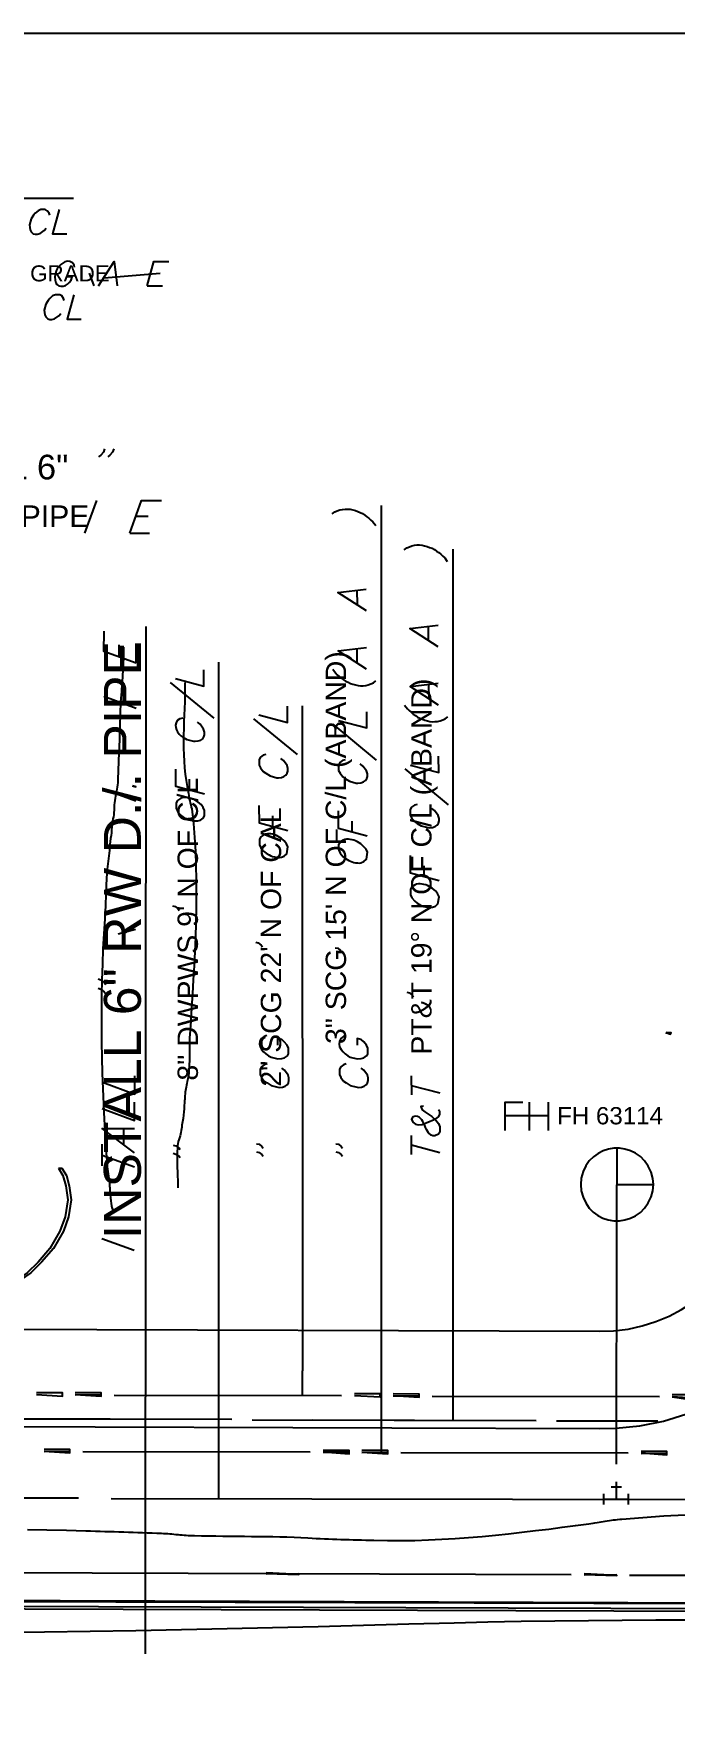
# Model space of a CAD drawing. Header units: feet. Extents: x 13 to 426, y 12 to 285.
# Drawn here: x 240 to 279.5, y 181.1 to 284.9 of the extents above; entities that cross this region are included whole.
import ezdxf
from ezdxf.enums import TextEntityAlignment as Align

# ---------------------------------------------------------------- set-up
doc = ezdxf.new("R2010")
doc.units = ezdxf.units.FT
doc.layers.add('ANOTACION', color=8, linetype='CONTINUOUS')
doc.layers.add('EJE_VIA', color=7, linetype='CONTINUOUS')
doc.styles.add('CAD_TEXT', font='Arial')

msp = doc.modelspace()

# ---------------------------------------------------------------- linework, layer by layer
at = {"layer": 'EJE_VIA'}
for p, q in [((223.25, 274.77), (242.43, 274.77)), ((243.4, 270.15), (243.7, 269.37)), ((244.33, 269.87), (247.77, 270.15)), ((246.98, 269.37), (247.92, 269.37)), ((243.13, 254.13), (243.87, 256.13)), ((261.42, 198.95), (261.43, 255.83)), ((246.28, 255.18), (247.03, 255.18)), ((245.9, 254.13), (247.13, 254.13)), ((265.85, 199.43), (265.85, 253.13)), ((259.9, 250.58), (259.92, 249.75)), ((246.87, 185.03), (246.92, 248.37)), ((264.33, 247.53), (264.33, 248.37)), ((245.25, 246.48), (245.25, 247.25)), ((246.3, 246.1), (246.3, 247.33)), ((251.4, 194.62), (251.4, 246.17)), ((259.92, 246.17), (259.92, 247)), ((244.3, 244.08), (246.3, 243.33)), ((248.4, 244.92), (251.08, 242.72)), ((264.33, 244.78), (264.35, 243.95)), ((256.53, 243.47), (256.55, 202.48)), ((253.53, 242.68), (256.22, 240.47)), ((258.43, 242.35), (261.1, 240.13)), ((249.58, 238.28), (249.58, 238.95)), ((262.87, 239.6), (265.53, 237.38)), ((244.27, 238.37), (246.27, 237.63)), ((254.73, 236.03), (254.73, 236.7)), ((259.62, 235.7), (259.62, 236.37)), ((264.05, 232.95), (264.05, 233.62)), ((245.2, 229.43), (246.25, 229.72)), ((263.25, 220.67), (263.27, 219.5)), ((263.25, 220.08), (265.02, 219.62)), ((269.05, 218.22), (271.72, 218.22)), ((270.55, 217.3), (270.55, 219.05)), ((271.72, 217.3), (271.72, 219.05)), ((245.53, 216.45), (245.53, 217.4)), ((244.2, 215.12), (244.2, 216.45)), ((263.27, 215.83), (263.27, 217)), ((263.27, 216.42), (265.02, 215.95)), ((275.93, 211.73), (275.95, 216.22)), ((244.2, 215.78), (246.2, 215.05)), ((275.9, 196.73), (275.92, 211.73)), ((244.18, 210.65), (246.18, 209.92)), ((157.65, 205.32), (274.88, 204.92)), ((256.55, 200.98), (256.55, 202.48)), ((242.55, 201.01), (244.15, 201.02)), ((244.95, 200.99), (258.95, 200.97)), ((262.15, 200.94), (263.75, 200.95)), ((264.55, 200.93), (278.55, 200.9)), ((279.35, 200.87), (289.7, 199.37)), ((230.95, 199.54), (252.2, 199.5)), ((238.45, 199.52), (244.7, 199.52)), ((253.45, 199.46), (270.95, 199.43)), ((257.2, 199.46), (263.45, 199.45)), ((272.2, 199.41), (278.45, 199.4)), ((170.22, 199.28), (262.05, 198.97)), ((261.42, 197.45), (261.42, 198.95)), ((262.05, 198.97), (274.87, 198.92)), ((240.62, 197.51), (242.22, 197.53)), ((243.02, 197.51), (257.02, 197.48)), ((257.82, 197.46), (259.42, 197.47)), ((260.22, 197.44), (261.82, 197.47)), ((262.62, 197.44), (276.62, 197.42)), ((277.42, 197.39), (279.02, 197.4)), ((275.57, 195.33), (276.22, 195.33)), ((275.9, 194.57), (275.9, 195.65)), ((126.05, 194.91), (242.75, 194.65)), ((244.75, 194.61), (282.75, 194.55)), ((275.13, 194.25), (275.13, 194.9)), ((275.13, 194.57), (276.65, 194.57)), ((276.65, 194.25), (276.65, 194.9)), ((178.72, 190.24), (273.12, 189.92)), ((254.32, 189.97), (256.32, 189.98)), ((273.92, 189.9), (275.92, 189.92)), ((276.72, 189.89), (292.72, 189.85)), ((136.58, 188.54), (299.95, 188.1)), ((136.58, 188.29), (299.95, 187.77))]:
    msp.add_line(p, q, dxfattribs=at)
for points in [[(426.22, 284.92), (12.6, 284.92), (12.6, 12.08)], [(240.97, 273.72), (240.93, 273.85), (240.82, 274), (240.7, 274.07), (240.42, 274.07), (240.25, 274), (240.07, 273.85), (239.97, 273.72), (239.83, 273.5), (239.73, 273.13), (239.74, 272.96), (239.77, 272.82), (239.83, 272.7), (239.96, 272.58), (240.08, 272.55), (240.22, 272.55), (240.38, 272.6), (240.63, 272.78), (240.75, 272.92)], [(241.55, 274.07), (241.15, 272.57), (242.02, 272.57)], [(242.5, 270.52), (242.47, 270.65), (242.37, 270.8), (242.21, 270.87), (242.06, 270.89), (241.91, 270.85), (241.78, 270.78), (241.65, 270.68), (241.54, 270.56), (241.44, 270.43), (241.37, 270.3), (241.28, 269.93), (241.3, 269.73), (241.34, 269.56), (241.42, 269.45), (241.53, 269.38), (241.66, 269.35), (241.8, 269.36), (241.94, 269.4), (242.07, 269.48), (242.18, 269.58), (242.3, 269.73), (242.35, 269.93), (242, 269.93)], [(243.98, 269.37), (244.95, 270.87), (245.12, 269.37)], [(246.98, 269.37), (247.38, 270.87), (248.32, 270.87)], [(241.87, 268.47), (241.83, 268.6), (241.72, 268.75), (241.6, 268.82), (241.32, 268.82), (241.15, 268.75), (240.97, 268.6), (240.87, 268.47), (240.73, 268.25), (240.63, 267.88), (240.64, 267.72), (240.67, 267.58), (240.73, 267.46), (240.86, 267.34), (240.97, 267.3), (241.11, 267.3), (241.27, 267.34), (241.53, 267.53), (241.65, 267.67)], [(242.45, 268.82), (242.05, 267.32), (242.92, 267.32)], [(244.35, 259.32), (244.28, 259.12), (244.12, 258.93), (243.98, 258.83)], [(244.92, 259.32), (244.85, 259.12), (244.68, 258.93), (244.55, 258.83)], [(245.9, 254.13), (246.63, 256.13), (247.87, 256.13)], [(258.38, 255.32), (258.55, 255.43), (258.7, 255.51), (258.86, 255.56), (259.02, 255.59), (259.18, 255.61), (259.34, 255.61), (259.49, 255.6), (259.65, 255.57), (259.81, 255.53), (259.96, 255.47), (260.11, 255.4), (260.25, 255.33), (260.39, 255.24), (260.52, 255.14), (260.65, 255.04), (260.77, 254.93), (260.88, 254.82), (261.07, 254.6)], [(262.82, 253.1), (262.98, 253.22), (263.14, 253.29), (263.29, 253.34), (263.45, 253.38), (263.61, 253.4), (263.77, 253.4), (263.93, 253.38), (264.08, 253.35), (264.24, 253.31), (264.39, 253.25), (264.54, 253.19), (264.68, 253.11), (264.82, 253.02), (264.96, 252.93), (265.08, 252.82), (265.2, 252.71), (265.32, 252.6), (265.48, 252.38)], [(260.5, 249.33), (258.73, 250.47), (260.48, 250.67)], [(264.92, 247.12), (263.17, 248.25), (264.92, 248.45)], [(246.3, 246.1), (244.3, 246.83), (244.32, 248.08)], [(245.52, 247.09), (245.52, 246.91), (245.52, 246.72), (245.51, 246.54), (245.51, 246.35), (245.5, 246.16), (245.49, 245.97), (245.48, 245.79), (245.47, 245.6), (245.46, 245.42), (245.45, 245.23), (245.44, 245.05), (245.43, 244.87), (245.41, 244.69), (245.4, 244.52), (245.39, 244.35), (245.37, 244.18), (245.36, 243.94), (245.34, 243.71), (245.33, 243.47), (245.32, 243.23), (245.31, 242.99), (245.31, 242.74), (245.3, 242.5), (245.3, 242.26), (245.29, 242.02), (245.28, 241.78), (245.28, 241.54), (245.27, 241.3), (245.26, 241.07), (245.25, 240.84), (245.24, 240.62), (245.23, 240.4), (245.22, 240.26), (245.22, 240.12), (245.21, 239.98), (245.21, 239.84), (245.2, 239.69), (245.2, 239.55), (245.19, 239.41), (245.19, 239.28), (245.18, 239.14), (245.18, 239), (245.17, 238.86), (245.16, 238.73), (245.14, 238.6), (245.13, 238.47), (245.11, 238.34), (245.08, 238.21), (245.05, 238.06), (245.02, 237.91), (245, 237.78), (244.98, 237.64), (244.97, 237.51), (244.95, 237.37), (244.95, 237.22), (244.94, 237.05), (244.93, 236.91), (244.92, 236.77), (244.9, 236.64), (244.87, 236.52), (244.85, 236.39), (244.83, 236.27), (244.81, 236.15), (244.8, 236.03), (244.78, 235.84), (244.77, 235.66), (244.75, 235.48), (244.72, 235.3), (244.7, 235.11), (244.68, 234.93), (244.66, 234.75), (244.65, 234.57), (244.63, 234.4), (244.62, 234.23), (244.6, 234.06), (244.58, 233.9), (244.56, 233.74), (244.54, 233.58), (244.52, 233.42), (244.51, 233.26), (244.49, 233.08), (244.48, 232.9), (244.47, 232.72), (244.46, 232.53), (244.45, 232.35), (244.45, 232.16), (244.44, 231.98), (244.43, 231.79), (244.42, 231.61), (244.41, 231.43), (244.4, 231.24), (244.4, 231.06), (244.39, 230.88), (244.38, 230.7), (244.37, 230.53), (244.36, 230.35), (244.3, 229.43), (244.25, 228.49), (244.22, 227.55), (244.19, 226.59), (244.17, 225.64), (244.16, 224.68), (244.16, 223.71), (244.17, 222.75), (244.19, 221.79), (244.21, 220.83), (244.24, 219.87), (244.28, 218.92), (244.33, 217.98), (244.38, 217.05), (244.44, 216.13), (244.51, 215.22), (244.52, 215.07), (244.54, 214.92), (244.56, 214.77), (244.58, 214.63), (244.6, 214.49), (244.62, 214.35), (244.63, 214.2), (244.65, 214.06), (244.66, 213.86), (244.67, 213.76), (244.68, 213.65), (244.68, 213.55), (244.69, 213.45), (244.7, 213.35), (244.71, 213.15), (244.73, 212.97), (244.75, 212.8), (244.78, 212.66), (244.81, 212.55), (244.84, 212.45), (244.88, 212.34), (244.92, 212.23)], [(260.5, 245.75), (258.75, 246.88), (260.5, 247.08)], [(248.73, 245.17), (250.48, 244.7), (250.48, 245.7)], [(258.42, 245.73), (258.58, 245.52), (258.69, 245.4), (258.81, 245.29), (258.94, 245.19), (259.07, 245.1), (259.21, 245.01), (259.36, 244.93), (259.51, 244.86), (259.66, 244.81), (259.82, 244.77), (259.98, 244.74), (260.13, 244.72), (260.29, 244.72), (260.45, 244.74), (260.61, 244.77), (260.76, 244.83), (260.92, 244.9), (261.08, 245.02)], [(249.31, 244.91), (249.3, 244.52), (249.3, 244.12), (249.29, 243.72), (249.27, 243.32), (249.26, 242.91), (249.24, 242.5), (249.23, 242.09), (249.22, 241.68), (249.22, 241.27), (249.22, 240.86), (249.23, 240.46), (249.25, 240.06), (249.28, 239.66), (249.33, 239.27), (249.38, 238.88), (249.45, 238.51), (249.47, 238.4), (249.49, 238.29), (249.5, 238.18), (249.52, 238.07), (249.54, 237.96), (249.55, 237.85), (249.57, 237.74), (249.6, 237.63), (249.63, 237.5), (249.67, 237.37), (249.7, 237.23), (249.73, 237.12), (249.83, 236.22), (249.9, 235.37), (249.95, 234.51), (249.98, 233.64), (250, 232.77), (250, 231.88), (250, 231), (249.98, 230.11), (249.95, 229.22), (249.92, 228.34), (249.87, 227.46), (249.82, 226.59), (249.77, 225.73), (249.72, 224.88), (249.66, 224.04), (249.6, 223.22), (249.59, 223.03), (249.58, 222.85), (249.58, 222.67), (249.58, 222.48), (249.58, 222.3), (249.58, 222.12), (249.58, 221.94), (249.58, 221.76), (249.58, 221.57), (249.57, 221.39), (249.57, 221.21), (249.55, 221.03), (249.54, 220.85), (249.52, 220.67), (249.49, 220.49), (249.45, 220.31), (249.43, 220.2), (249.4, 220.09), (249.38, 219.98), (249.37, 219.87), (249.35, 219.77), (249.33, 219.66), (249.32, 219.55), (249.31, 219.44), (249.3, 219.33), (249.29, 219.23), (249.28, 219.13), (249.27, 219.03), (249.26, 218.83), (249.25, 218.63), (249.24, 218.44), (249.22, 218.25), (249.2, 218.04), (249.18, 217.94), (249.16, 217.84), (249.14, 217.73), (249.12, 217.62), (249.11, 217.51), (249.09, 217.4), (249.08, 217.29), (249.06, 217.18), (249.04, 217.07), (249.02, 216.97), (248.97, 216.84), (248.92, 216.72), (248.89, 216.62), (248.85, 216.36), (248.84, 216.19), (248.83, 216.02), (248.82, 215.85), (248.82, 215.67), (248.82, 215.5), (248.82, 215.32), (248.83, 215.15), (248.83, 214.97), (248.84, 214.8), (248.85, 214.62), (248.85, 214.45), (248.86, 214.28), (248.86, 214.1), (248.87, 213.93), (248.87, 213.76)], [(264.93, 243.53), (263.18, 244.67), (264.92, 244.87)], [(253.87, 242.92), (255.62, 242.45), (255.62, 243.45)], [(258.77, 242.58), (260.52, 242.12), (260.52, 243.12)], [(262.85, 243.52), (263.02, 243.3), (263.13, 243.19), (263.25, 243.08), (263.38, 242.97), (263.51, 242.88), (263.65, 242.79), (263.79, 242.71), (263.94, 242.65), (264.09, 242.59), (264.25, 242.55), (264.41, 242.52), (264.56, 242.5), (264.72, 242.51), (264.88, 242.52), (265.04, 242.56), (265.2, 242.61), (265.35, 242.68), (265.52, 242.8)], [(249.17, 242.72), (249, 242.68), (248.83, 242.57), (248.76, 242.43), (248.72, 242.29), (248.74, 242.14), (248.78, 242), (248.85, 241.87), (248.95, 241.74), (249.05, 241.63), (249.17, 241.55), (249.42, 241.4), (249.83, 241.3), (249.94, 241.3), (250.12, 241.32), (250.28, 241.37), (250.4, 241.45), (250.48, 241.56), (250.52, 241.7), (250.52, 241.86), (250.46, 242.04), (250.25, 242.35), (250.08, 242.48)], [(254.3, 240.48), (254.13, 240.43), (253.97, 240.32), (253.88, 240.17), (253.88, 239.83), (253.97, 239.65), (254.13, 239.43), (254.3, 239.32), (254.55, 239.17), (254.97, 239.05), (255.07, 239.05), (255.25, 239.07), (255.41, 239.12), (255.53, 239.21), (255.61, 239.32), (255.65, 239.46), (255.65, 239.62), (255.6, 239.8), (255.38, 240.1), (255.22, 240.23)], [(259.18, 240.15), (259.02, 240.1), (258.85, 239.98), (258.77, 239.83), (258.78, 239.5), (258.87, 239.32), (259.03, 239.1), (259.2, 238.98), (259.45, 238.83), (259.87, 238.72), (259.97, 238.71), (260.15, 238.73), (260.31, 238.79), (260.43, 238.87), (260.51, 238.99), (260.55, 239.13), (260.55, 239.29), (260.5, 239.47), (260.27, 239.77), (260.1, 239.9)], [(263.18, 239.83), (264.95, 239.37), (264.93, 240.37)], [(250.52, 238.03), (248.75, 238.5), (248.75, 239.58)], [(246.08, 238.55), (246.28, 238.48), (246.08, 238.55)], [(248.77, 237.17), (248.85, 236.98), (249.02, 236.77), (249.18, 236.63), (249.43, 236.48), (249.85, 236.38), (250.1, 236.4), (250.27, 236.43), (250.43, 236.55), (250.52, 236.7), (250.52, 237.03), (250.43, 237.22), (250.31, 237.39), (250.13, 237.55), (249.93, 237.67), (249.82, 237.72), (249.7, 237.76), (249.59, 237.79), (249.47, 237.81), (249.35, 237.82), (249.24, 237.82), (249.13, 237.8), (249.03, 237.76), (248.85, 237.65), (248.77, 237.5), (248.77, 237.17)], [(255.65, 235.78), (253.9, 236.25), (253.88, 237.33)], [(260.53, 235.45), (258.78, 235.92), (258.78, 237)], [(263.62, 237.4), (263.45, 237.35), (263.28, 237.23), (263.2, 237.08), (263.2, 236.75), (263.28, 236.57), (263.45, 236.35), (263.62, 236.23), (263.87, 236.08), (264.28, 235.97), (264.39, 235.96), (264.57, 235.98), (264.73, 236.04), (264.85, 236.12), (264.93, 236.24), (264.97, 236.38), (264.97, 236.54), (264.91, 236.72), (264.7, 237.02), (264.53, 237.15)], [(253.9, 234.92), (253.98, 234.73), (254.15, 234.52), (254.31, 234.4), (254.5, 234.29), (254.61, 234.24), (254.71, 234.2), (254.82, 234.17), (254.93, 234.14), (255.04, 234.13), (255.14, 234.13), (255.25, 234.14), (255.43, 234.21), (255.59, 234.35), (255.65, 234.78), (255.57, 234.98), (255.43, 235.15), (255.26, 235.3), (255.06, 235.43), (254.95, 235.48), (254.84, 235.52), (254.72, 235.56), (254.61, 235.58), (254.5, 235.59), (254.39, 235.58), (254.28, 235.56), (254.17, 235.52), (253.98, 235.4), (253.9, 235.25), (253.9, 234.92)], [(258.8, 234.58), (258.88, 234.4), (259.05, 234.18), (259.21, 234.06), (259.4, 233.95), (259.51, 233.91), (259.61, 233.86), (259.72, 233.83), (259.83, 233.81), (259.94, 233.8), (260.04, 233.79), (260.15, 233.81), (260.33, 233.88), (260.49, 234.02), (260.55, 234.45), (260.47, 234.65), (260.32, 234.81), (260.14, 234.97), (259.94, 235.09), (259.83, 235.15), (259.72, 235.19), (259.61, 235.22), (259.5, 235.24), (259.38, 235.25), (259.27, 235.25), (259.17, 235.23), (259.06, 235.19), (258.96, 235.14), (258.78, 234.92), (258.8, 234.58)], [(264.97, 232.7), (263.22, 233.17), (263.22, 234.25)], [(263.22, 231.83), (263.3, 231.65), (263.47, 231.43), (263.63, 231.31), (263.82, 231.2), (263.92, 231.16), (264.03, 231.11), (264.14, 231.08), (264.25, 231.06), (264.36, 231.05), (264.46, 231.04), (264.56, 231.06), (264.75, 231.13), (264.9, 231.27), (264.97, 231.7), (264.88, 231.9), (264.75, 232.07), (264.57, 232.22), (264.37, 232.35), (264.26, 232.4), (264.15, 232.44), (264.04, 232.47), (263.93, 232.49), (263.81, 232.5), (263.7, 232.5), (263.59, 232.48), (263.49, 232.44), (263.3, 232.32), (263.22, 232.17), (263.22, 231.83)], [(248.53, 231.15), (248.7, 231.1), (248.87, 230.98), (248.95, 230.87)], [(253.67, 228.9), (253.83, 228.87), (254, 228.73), (254.08, 228.63)], [(258.57, 228.57), (258.73, 228.53), (258.9, 228.4), (258.98, 228.3)], [(243.95, 226.65), (244.13, 226.58), (244.33, 226.42), (244.42, 226.3)], [(243.95, 226.08), (244.13, 226.02), (244.33, 225.85), (244.42, 225.72)], [(262.98, 225.82), (263.15, 225.78), (263.32, 225.65), (263.4, 225.55)], [(278.95, 223.33), (279.27, 223.33), (279, 223.35)], [(278.95, 223.35), (279.23, 223.23), (279.27, 223.35)], [(254.35, 223.15), (254.18, 223.1), (254.02, 222.98), (253.93, 222.8), (253.91, 222.62), (253.95, 222.45), (254.03, 222.29), (254.15, 222.15), (254.3, 222.02), (254.46, 221.91), (254.62, 221.83), (255.03, 221.72), (255.28, 221.73), (255.45, 221.77), (255.62, 221.9), (255.68, 222.03), (255.68, 222.37), (255.6, 222.57), (255.43, 222.77), (255.27, 222.9), (255.02, 222.97), (255.02, 222.55)], [(259.25, 223.15), (259.08, 223.1), (258.92, 222.98), (258.83, 222.81), (258.81, 222.63), (258.84, 222.46), (258.93, 222.3), (259.05, 222.15), (259.19, 222.02), (259.34, 221.91), (259.5, 221.83), (259.92, 221.72), (260.17, 221.73), (260.33, 221.77), (260.5, 221.9), (260.58, 222.03), (260.58, 222.37), (260.5, 222.57), (260.33, 222.77), (260.17, 222.9), (259.92, 222.97), (259.92, 222.55)], [(254.37, 221.4), (254.2, 221.35), (254.03, 221.23), (253.95, 221.08), (253.95, 220.75), (254.03, 220.57), (254.2, 220.35), (254.37, 220.23), (254.62, 220.08), (255.03, 219.97), (255.14, 219.96), (255.32, 219.98), (255.48, 220.04), (255.6, 220.12), (255.68, 220.24), (255.72, 220.38), (255.72, 220.54), (255.66, 220.72), (255.45, 221.02), (255.28, 221.15)], [(259.25, 221.4), (259.08, 221.35), (258.92, 221.23), (258.83, 221.08), (258.83, 220.75), (258.92, 220.57), (259.08, 220.35), (259.25, 220.23), (259.5, 220.08), (259.92, 219.97), (260.02, 219.96), (260.2, 219.98), (260.36, 220.04), (260.48, 220.12), (260.56, 220.24), (260.6, 220.38), (260.6, 220.54), (260.55, 220.72), (260.33, 221.02), (260.17, 221.15)], [(244.22, 220.27), (246.22, 219.53), (246.22, 220.67)], [(244.2, 218.65), (246.2, 217.92), (246.2, 219.05)], [(264.02, 218.8), (263.85, 218.77), (263.93, 218.58), (264.1, 218.45), (264.52, 218.17), (264.77, 217.93), (264.93, 217.73), (265.02, 217.53), (265.02, 217.2), (264.93, 217.07), (264.71, 216.97), (264.59, 216.98), (264.49, 217.01), (264.32, 217.16), (264.2, 217.37), (264.14, 217.49), (264.09, 217.61), (264.03, 217.73), (263.97, 217.85), (263.9, 217.95), (263.74, 218.12), (263.64, 218.16), (263.52, 218.18), (263.35, 218.15), (263.27, 218), (263.35, 217.82), (263.52, 217.68), (263.68, 217.65), (263.93, 217.67), (264.18, 217.77), (264.77, 218.02), (264.93, 218.15), (265.02, 218.28), (265.02, 218.45), (264.93, 218.57)], [(269.05, 217.3), (269.05, 219.05), (270.13, 219.05)], [(246.2, 215.92), (244.2, 217.42), (246.2, 217.43)], [(248.58, 216.4), (248.75, 216.35), (248.92, 216.23), (249, 216.12)], [(253.72, 216.48), (253.88, 216.45), (254.05, 216.32), (254.13, 216.22)], [(258.6, 216.48), (258.77, 216.45), (258.93, 216.32), (259.02, 216.22)], [(275.93, 213.97), (278.18, 213.97), (278.15, 214.35), (278.05, 214.73), (277.87, 215.11), (277.64, 215.42), (277.38, 215.69), (277.08, 215.9), (276.77, 216.05), (276.43, 216.15), (276.09, 216.2), (275.75, 216.2), (275.41, 216.15), (275.08, 216.04), (274.77, 215.88), (274.49, 215.68), (274.23, 215.42), (274.02, 215.12), (273.85, 214.77), (273.73, 214.37), (273.7, 213.98), (273.73, 213.58), (273.85, 213.18), (274.01, 212.83), (274.22, 212.52), (274.48, 212.27), (274.76, 212.06), (275.07, 211.9), (275.4, 211.8), (275.74, 211.74), (276.09, 211.74), (276.43, 211.79), (276.77, 211.89), (277.08, 212.04), (277.38, 212.25), (277.64, 212.51), (277.87, 212.83), (278.05, 213.2), (278.15, 213.57), (278.18, 213.97)], [(248.58, 215.9), (248.75, 215.85), (248.92, 215.73), (249, 215.62)], [(253.72, 215.98), (253.88, 215.95), (254.05, 215.82), (254.13, 215.72)], [(258.6, 215.98), (258.77, 215.95), (258.93, 215.82), (259.02, 215.72)], [(241.52, 214.97), (241.78, 214.53), (241.97, 213.88), (242.08, 213.03), (241.92, 211.97), (241.6, 211.1), (240.98, 210.03), (240.25, 209.18), (239.58, 208.53), (239, 208.12), (239.22, 208.12)], [(241.52, 214.97), (241.72, 214.97), (242, 214.53), (242.18, 213.88), (242.3, 213.03), (242.13, 211.97), (241.82, 211.1), (241.2, 210.03), (240.47, 209.18), (239.8, 208.53), (239.22, 208.12)], [(274.87, 198.92), (275.87, 198.95), (277.35, 199.1), (278.8, 199.39), (280.19, 199.81), (281.53, 200.34), (282.81, 201), (284.02, 201.76), (285.15, 202.62), (286.2, 203.58), (287.17, 204.63), (288.03, 205.76), (288.8, 206.96), (289.46, 208.24), (290, 209.57), (290.43, 210.97), (290.72, 212.41), (290.88, 213.9), (290.92, 214.9)], [(274.88, 204.92), (275.72, 204.95), (276.62, 205.06), (277.49, 205.26), (278.34, 205.52), (279.15, 205.86), (279.92, 206.26), (280.65, 206.73), (281.34, 207.25), (281.97, 207.84), (282.56, 208.47), (283.08, 209.15), (283.55, 209.88), (283.96, 210.65), (284.3, 211.46), (284.57, 212.31), (284.76, 213.18), (284.88, 214.08), (284.92, 214.9)], [(240.15, 201.03), (241.75, 200.93), (241.75, 201.13), (240.15, 201.13)], [(242.55, 201.03), (244.15, 200.92), (244.15, 201.12), (242.55, 201.13)], [(259.75, 200.97), (261.35, 200.87), (261.35, 201.07), (259.75, 201.07)], [(262.15, 200.97), (263.75, 200.85), (263.75, 201.05), (262.15, 201.07)], [(279.35, 200.9), (280.95, 200.8), (280.95, 201), (279.35, 201)], [(240.62, 197.53), (242.22, 197.43), (242.22, 197.63), (240.62, 197.63)], [(257.82, 197.48), (259.42, 197.37), (259.42, 197.57), (257.82, 197.58)], [(260.22, 197.47), (261.82, 197.37), (261.82, 197.57), (260.22, 197.57)], [(277.42, 197.42), (279.02, 197.3), (279.02, 197.5), (277.42, 197.52)], [(239.6, 192.71), (240.8, 192.69), (242, 192.66), (243.2, 192.62), (243.49, 192.61), (243.79, 192.6), (244.08, 192.59), (244.37, 192.58), (244.66, 192.57), (244.95, 192.57), (245.24, 192.56), (245.53, 192.55), (245.82, 192.54), (246.11, 192.53), (246.4, 192.52), (246.69, 192.51), (246.98, 192.5), (247.28, 192.49), (247.57, 192.48), (247.86, 192.47), (247.99, 192.46), (248.12, 192.46), (248.25, 192.45), (248.38, 192.44), (248.5, 192.43), (248.63, 192.42), (248.75, 192.4), (248.88, 192.39), (249, 192.38), (249.13, 192.37), (249.25, 192.36), (249.38, 192.35), (249.51, 192.34), (249.64, 192.34), (249.77, 192.33), (249.9, 192.33), (250.33, 192.32), (250.77, 192.31), (251.21, 192.31), (251.65, 192.3), (252.09, 192.3), (252.53, 192.29), (252.97, 192.29), (253.41, 192.28), (253.85, 192.28), (254.29, 192.27), (254.72, 192.26), (255.16, 192.25), (255.59, 192.24), (256.03, 192.22), (256.46, 192.2), (256.88, 192.18), (257.14, 192.16), (257.39, 192.15), (257.65, 192.14), (257.9, 192.13), (258.16, 192.12), (258.41, 192.11), (258.66, 192.1), (258.92, 192.09), (259.17, 192.09), (259.43, 192.08), (259.68, 192.07), (259.94, 192.06), (260.19, 192.06), (260.45, 192.05), (260.7, 192.04), (260.96, 192.04), (261.8, 192.02), (262.64, 192.02), (263.48, 192.03), (264.31, 192.06), (265.14, 192.1), (265.97, 192.15), (266.79, 192.21), (267.62, 192.28), (268.44, 192.36), (269.26, 192.44), (270.08, 192.53), (270.91, 192.63), (271.73, 192.73), (272.55, 192.84), (273.38, 192.95), (274.2, 193.05), (274.33, 193.07), (274.46, 193.09), (274.58, 193.11), (274.71, 193.13), (274.84, 193.15), (274.96, 193.17), (275.09, 193.19), (275.21, 193.21), (275.34, 193.23), (275.47, 193.25), (275.6, 193.27), (275.72, 193.29), (275.85, 193.3), (275.98, 193.32), (276.11, 193.33), (276.24, 193.34), (277.53, 193.45), (278.83, 193.54), (280.15, 193.61)], [(254.32, 189.98), (256.32, 189.93), (254.32, 190.03)], [(273.92, 189.92), (275.92, 189.87), (273.92, 189.97)], [(136.58, 188.42), (136.58, 188.17), (299.95, 187.6), (299.95, 188.1), (136.58, 188.67), (136.58, 188.42)], [(237.84, 186.37), (240.65, 186.39), (243.47, 186.43), (246.28, 186.48), (249.1, 186.53), (251.91, 186.59), (254.71, 186.66), (257.52, 186.73), (260.32, 186.8), (263.11, 186.88), (265.9, 186.95), (267.97, 187), (270.04, 187.04), (272.11, 187.07), (274.18, 187.1), (276.25, 187.12), (278.33, 187.13), (280.4, 187.13)]]:
    msp.add_lwpolyline(points, dxfattribs=at)

# ---------------------------------------------------------------- texts
at = {"layer": 'ANOTACION', "style": 'CAD_TEXT'}
for s, height, p in [('APPROX GRADE', 0.9879, (239.15, 270.14)), ('INSTALL 6"', 1.52, (236.55, 258.2)), ('RW DI. PIPE', 1.3299, (238.05, 255.17)), ('FH 63114', 1.064, (275.51, 218.21))]:
    msp.add_text(s, height=height, dxfattribs=at).set_placement(p, align=Align.MIDDLE_CENTER)
for s, height, p in [('INSTALL 6" RW D./. PIPE', 2.2798, (245.45, 229.04)), ('3" SCG 15\' N OF C/L (ABAND)', 1.2539, (258.61, 234.74)), ('PT&T 19° N OF C/L (ABAND)', 1.2539, (263.88, 233.57)), ('8" DWPWS 9\' N OF C/L', 1.2539, (249.48, 229.71)), ('2" SCG 22\' N OF CAL', 1.2539, (254.61, 228.61))]:
    msp.add_text(s, height=height, rotation=90, dxfattribs=at).set_placement(p, align=Align.MIDDLE_CENTER)

doc.saveas('drawing.dxf')
